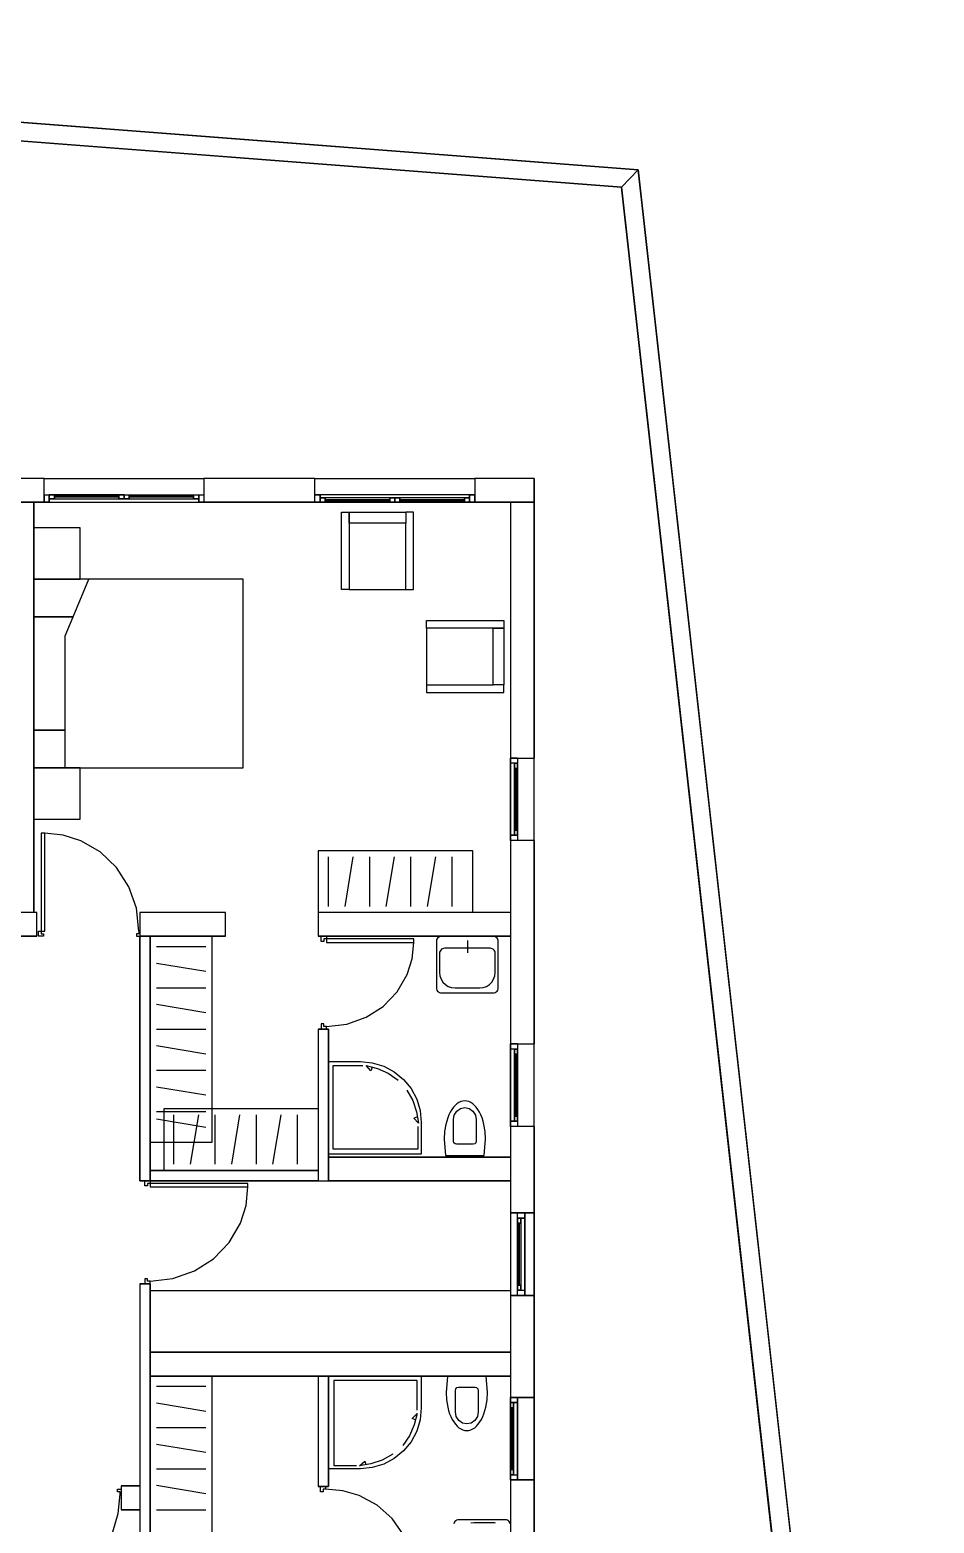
# Model space of a CAD drawing. Header units: metres. Extents: x -21 to 597, y -641 to 166.
# Drawn here: x 421.9 to 597.4, y -294.4 to -4.5 of the extents above; entities that cross this region are included whole.
import ezdxf

# ---------------------------------------------------------------- set-up
doc = ezdxf.new("R2010")
doc.units = ezdxf.units.M

msp = doc.modelspace()

# ---------------------------------------------------------------- linework, layer by layer
for p, q in [((187.09, -4.47), (539.94, -31.65)), ((536.69, -35.01), (183.58, -7.81)), ((539.94, -31.65), (536.69, -35.01)), ((536.69, -35.01), (539.94, -31.65)), ((539.94, -31.65), (597.38, -546.09)), ((593.42, -543.02), (536.69, -35.01)), ((424.63, -91.54), (363.46, -91.54)), ((424.63, -91.54), (455.63, -91.54)), ((424.63, -96.14), (424.63, -91.54)), ((477.2, -91.54), (455.63, -91.54)), ((455.63, -91.54), (455.63, -96.14)), ((477.2, -91.54), (508.2, -91.54)), ((477.2, -96.14), (477.2, -91.54)), ((519.73, -91.54), (508.2, -91.54)), ((508.2, -91.54), (508.2, -96.14)), ((519.73, -91.54), (519.73, -96.14)), ((424.63, -96.14), (424.63, -94.74)), ((424.63, -94.74), (455.63, -94.74)), ((424.63, -94.74), (425.63, -94.74)), ((424.63, -94.74), (424.63, -95.67)), ((424.63, -94.74), (424.99, -94.74)), ((424.99, -94.74), (425.63, -94.74)), ((425.63, -95.54), (425.63, -94.74)), ((440.13, -94.74), (425.63, -94.74)), ((425.63, -94.74), (426.63, -94.74)), ((425.63, -95.54), (425.63, -94.74)), ((425.63, -96.14), (425.63, -94.74)), ((425.63, -94.74), (454.63, -94.74)), ((425.63, -94.74), (425.97, -94.74)), ((425.63, -94.74), (425.63, -95.2)), ((425.63, -94.74), (425.63, -95.28)), ((425.63, -95.2), (425.63, -96.14)), ((425.63, -95.28), (425.63, -95.54)), ((426.63, -95.54), (425.63, -95.54)), ((425.63, -95.54), (440.13, -95.54)), ((425.63, -95.54), (425.63, -96.14)), ((425.63, -95.54), (426.34, -95.54)), ((425.97, -94.74), (426.63, -94.74)), ((426.34, -95.54), (426.63, -95.54)), ((426.63, -94.74), (426.63, -94.94)), ((426.63, -95.54), (426.63, -94.74)), ((426.63, -94.74), (439.13, -94.74)), ((426.63, -94.74), (426.63, -94.99)), ((426.63, -95.14), (426.63, -94.94)), ((426.63, -94.94), (439.13, -94.94)), ((426.63, -94.94), (439.13, -94.94)), ((426.63, -95.14), (426.63, -94.94)), ((426.63, -94.94), (426.63, -95.08)), ((426.63, -94.94), (430.5, -94.94)), ((426.63, -94.99), (426.63, -95.54)), ((426.63, -95.08), (426.63, -95.14)), ((439.13, -95.14), (426.63, -95.14)), ((439.13, -95.14), (426.63, -95.14)), ((426.63, -95.14), (426.63, -95.54)), ((426.63, -95.14), (435.26, -95.14)), ((426.63, -95.54), (439.13, -95.54)), ((430.5, -94.94), (439.13, -94.94)), ((435.26, -95.14), (439.13, -95.14)), ((439.13, -94.94), (439.13, -94.74)), ((439.13, -95.54), (439.13, -94.74)), ((439.13, -94.74), (440.13, -94.74)), ((439.13, -94.74), (439.13, -95.29)), ((439.13, -94.74), (439.43, -94.74)), ((439.13, -95.14), (439.13, -94.94)), ((439.13, -94.94), (439.13, -95.14)), ((439.13, -94.94), (439.13, -95)), ((439.13, -95), (439.13, -95.14)), ((439.13, -95.54), (439.13, -95.14)), ((439.13, -95.29), (439.13, -95.54)), ((440.13, -95.54), (439.13, -95.54)), ((439.13, -95.54), (439.43, -95.54)), ((439.43, -94.74), (440.13, -94.74)), ((439.43, -95.54), (440.13, -95.54)), ((440.13, -95.54), (440.13, -94.74)), ((440.13, -94.74), (454.63, -94.74)), ((440.13, -94.74), (441.13, -94.74)), ((440.13, -94.74), (440.13, -95.28)), ((440.13, -94.74), (440.47, -94.74)), ((440.13, -95.28), (440.13, -95.54)), ((441.13, -95.54), (440.13, -95.54)), ((440.13, -95.54), (454.63, -95.54)), ((440.13, -95.54), (440.84, -95.54)), ((440.47, -94.74), (441.13, -94.74)), ((440.84, -95.54), (441.13, -95.54)), ((441.13, -94.74), (441.13, -94.94)), ((441.13, -95.54), (441.13, -94.74)), ((441.13, -94.74), (453.63, -94.74)), ((441.13, -94.74), (441.13, -94.99)), ((441.13, -95.14), (441.13, -94.94)), ((441.13, -94.94), (453.63, -94.94)), ((441.13, -94.94), (453.63, -94.94)), ((441.13, -95.14), (441.13, -94.94)), ((441.13, -94.94), (441.13, -95.08)), ((441.13, -94.94), (445, -94.94)), ((441.13, -94.99), (441.13, -95.54)), ((441.13, -95.08), (441.13, -95.14)), ((453.63, -95.14), (441.13, -95.14)), ((453.63, -95.14), (441.13, -95.14)), ((441.13, -95.14), (441.13, -95.54)), ((441.13, -95.14), (449.76, -95.14)), ((441.13, -95.54), (453.63, -95.54)), ((445, -94.94), (453.63, -94.94)), ((449.76, -95.14), (453.63, -95.14)), ((453.63, -94.94), (453.63, -94.74)), ((453.63, -95.54), (453.63, -94.74)), ((453.63, -94.74), (454.63, -94.74)), ((453.63, -94.74), (453.63, -95.29)), ((453.63, -94.74), (453.93, -94.74)), ((453.63, -95.14), (453.63, -94.94)), ((453.63, -94.94), (453.63, -95.14)), ((453.63, -94.94), (453.63, -95)), ((453.63, -95), (453.63, -95.14)), ((453.63, -95.54), (453.63, -95.14)), ((453.63, -95.29), (453.63, -95.54)), ((454.63, -95.54), (453.63, -95.54)), ((453.63, -95.54), (453.93, -95.54)), ((453.93, -94.74), (454.63, -94.74)), ((453.93, -95.54), (454.63, -95.54)), ((454.63, -95.54), (454.63, -94.74)), ((454.63, -94.74), (454.63, -95.54)), ((454.63, -96.14), (454.63, -94.74)), ((454.63, -94.74), (455.63, -94.74)), ((454.63, -94.74), (454.63, -95.69)), ((454.63, -94.74), (454.63, -95)), ((454.63, -94.74), (454.95, -94.74)), ((454.63, -95), (454.63, -95.54)), ((454.63, -96.14), (454.63, -95.54)), ((454.95, -94.74), (455.63, -94.74)), ((455.63, -94.74), (455.63, -96.14)), ((455.63, -94.74), (455.63, -95.22)), ((455.63, -95.22), (455.63, -96.14)), ((477.2, -96.14), (477.2, -94.74)), ((508.2, -94.74), (477.2, -94.74)), ((477.2, -94.74), (478.2, -94.74)), ((477.89, -94.74), (477.2, -94.74)), ((477.2, -95.67), (477.2, -94.74)), ((478.2, -94.74), (477.89, -94.74)), ((478.2, -94.74), (478.2, -95.34)), ((478.2, -94.74), (478.2, -96.14)), ((507.2, -94.74), (478.2, -94.74)), ((478.2, -95.2), (478.2, -94.74)), ((478.2, -96.14), (478.2, -95.2)), ((478.2, -95.34), (478.2, -96.14)), ((492.7, -95.34), (478.2, -95.34)), ((478.2, -95.34), (479.2, -95.34)), ((478.2, -96.14), (478.2, -95.34)), ((478.91, -95.34), (478.2, -95.34)), ((478.2, -95.88), (478.2, -95.34)), ((479.2, -95.34), (478.91, -95.34)), ((479.2, -95.34), (479.2, -95.74)), ((479.2, -95.34), (479.2, -96.14)), ((491.7, -95.34), (479.2, -95.34)), ((479.2, -95.59), (479.2, -95.34)), ((479.2, -96.14), (479.2, -95.59)), ((491.7, -95.74), (491.7, -95.34)), ((491.7, -95.34), (491.7, -96.14)), ((491.7, -95.34), (492.7, -95.34)), ((491.7, -95.89), (491.7, -95.34)), ((492, -95.34), (491.7, -95.34)), ((492.7, -95.34), (492, -95.34)), ((507.2, -95.34), (492.7, -95.34)), ((492.7, -95.34), (493.7, -95.34)), ((492.7, -95.34), (492.7, -96.14)), ((492.7, -95.6), (492.7, -95.34)), ((493.41, -95.34), (492.7, -95.34)), ((492.7, -96.14), (492.7, -95.6)), ((493.7, -95.34), (493.41, -95.34)), ((493.7, -95.34), (493.7, -95.74)), ((493.7, -95.34), (493.7, -96.14)), ((506.2, -95.34), (493.7, -95.34)), ((493.7, -95.59), (493.7, -95.34)), ((493.7, -96.14), (493.7, -95.59)), ((506.2, -95.74), (506.2, -95.34)), ((506.2, -95.34), (506.2, -96.14)), ((506.2, -95.34), (507.2, -95.34)), ((506.2, -95.89), (506.2, -95.34)), ((506.5, -95.34), (506.2, -95.34)), ((507.2, -95.34), (506.5, -95.34)), ((507.2, -95.34), (507.2, -94.74)), ((507.2, -94.74), (507.2, -96.14)), ((507.2, -94.74), (508.2, -94.74)), ((507.2, -95.69), (507.2, -94.74)), ((507.51, -94.74), (507.2, -94.74)), ((507.2, -95.34), (507.2, -96.14)), ((507.2, -95.34), (507.2, -96.14)), ((507.2, -95.6), (507.2, -95.34)), ((507.2, -96.14), (507.2, -95.6)), ((508.2, -94.74), (507.51, -94.74)), ((508.2, -94.74), (508.2, -96.14)), ((508.2, -95.22), (508.2, -94.74)), ((508.2, -96.14), (508.2, -95.22)), ((424.63, -96.14), (363.46, -96.14)), ((418.03, -96.14), (422.63, -96.14)), ((422.63, -96.14), (422.63, -175.84)), ((424.63, -95.67), (424.63, -96.14)), ((424.63, -96.14), (424.63, -96.14)), ((425.63, -96.14), (424.63, -96.14)), ((424.63, -96.14), (455.63, -96.14)), ((424.63, -96.14), (425.63, -96.14)), ((424.63, -96.14), (425.32, -96.14)), ((425.32, -96.14), (425.63, -96.14)), ((425.63, -96.14), (454.63, -96.14)), ((454.63, -95.69), (454.63, -96.14)), ((455.63, -96.14), (454.63, -96.14)), ((454.63, -96.14), (455.63, -96.14)), ((454.63, -96.14), (454.95, -96.14)), ((454.95, -96.14), (455.63, -96.14)), ((455.63, -96.14), (455.63, -96.14)), ((477.2, -96.14), (455.63, -96.14)), ((477.2, -96.14), (477.2, -95.67)), ((478.2, -96.14), (477.2, -96.14)), ((508.2, -96.14), (477.2, -96.14)), ((477.2, -96.14), (508.2, -96.14)), ((477.89, -96.14), (477.2, -96.14)), ((478.2, -96.14), (477.89, -96.14)), ((478.2, -96.14), (478.2, -95.88)), ((479.2, -96.14), (478.2, -96.14)), ((492.7, -96.14), (478.2, -96.14)), ((507.2, -96.14), (478.2, -96.14)), ((478.91, -96.14), (478.2, -96.14)), ((479.2, -96.14), (478.91, -96.14)), ((479.2, -95.74), (479.2, -95.94)), ((479.2, -95.74), (491.7, -95.74)), ((479.2, -95.74), (491.7, -95.74)), ((479.2, -95.94), (479.2, -95.74)), ((479.2, -95.88), (479.2, -95.74)), ((483.07, -95.74), (479.2, -95.74)), ((479.2, -95.94), (479.2, -95.88)), ((491.7, -95.94), (479.2, -95.94)), ((491.7, -95.94), (479.2, -95.94)), ((479.2, -95.94), (479.2, -96.14)), ((487.83, -95.94), (479.2, -95.94)), ((491.7, -96.14), (479.2, -96.14)), ((482.35, -98.13), (483.85, -98.13)), ((482.35, -113.13), (482.35, -98.13)), ((491.7, -95.74), (483.07, -95.74)), ((483.85, -98.13), (494.85, -98.13)), ((483.85, -100.23), (483.85, -98.13)), ((483.85, -98.13), (483.85, -113.13)), ((491.7, -95.94), (487.83, -95.94)), ((491.7, -95.74), (491.7, -95.94)), ((491.7, -95.74), (491.7, -95.94)), ((491.7, -95.8), (491.7, -95.74)), ((491.7, -95.94), (491.7, -95.8)), ((491.7, -96.14), (491.7, -95.89)), ((491.7, -96.14), (491.7, -95.94)), ((492.7, -96.14), (491.7, -96.14)), ((492.36, -96.14), (491.7, -96.14)), ((492.7, -96.14), (492.36, -96.14)), ((493.7, -96.14), (492.7, -96.14)), ((492.7, -96.14), (507.2, -96.14)), ((493.41, -96.14), (492.7, -96.14)), ((493.7, -96.14), (493.41, -96.14)), ((493.7, -95.74), (493.7, -95.94)), ((493.7, -95.74), (506.2, -95.74)), ((493.7, -95.74), (506.2, -95.74)), ((493.7, -95.94), (493.7, -95.74)), ((493.7, -95.88), (493.7, -95.74)), ((497.57, -95.74), (493.7, -95.74)), ((493.7, -95.94), (493.7, -95.88)), ((506.2, -95.94), (493.7, -95.94)), ((506.2, -95.94), (493.7, -95.94)), ((493.7, -95.94), (493.7, -96.14)), ((502.33, -95.94), (493.7, -95.94)), ((506.2, -96.14), (493.7, -96.14)), ((494.85, -98.13), (494.85, -100.23)), ((496.35, -98.13), (494.85, -98.13)), ((496.35, -113.13), (496.35, -98.13)), ((506.2, -95.74), (497.57, -95.74)), ((506.2, -95.94), (502.33, -95.94)), ((506.2, -95.74), (506.2, -95.94)), ((506.2, -95.74), (506.2, -95.94)), ((506.2, -95.8), (506.2, -95.74)), ((506.2, -95.94), (506.2, -95.8)), ((506.2, -96.14), (506.2, -95.89)), ((506.2, -96.14), (506.2, -95.94)), ((507.2, -96.14), (506.2, -96.14)), ((506.86, -96.14), (506.2, -96.14)), ((507.2, -96.14), (506.86, -96.14)), ((507.2, -96.14), (507.2, -95.69)), ((508.2, -96.14), (507.2, -96.14)), ((507.85, -96.14), (507.2, -96.14)), ((508.2, -96.14), (507.85, -96.14)), ((519.73, -96.14), (508.2, -96.14)), ((515.13, -96.14), (515.13, -145.84)), ((515.13, -96.14), (519.73, -96.14)), ((519.73, -392.61), (519.73, -96.14)), ((519.73, -96.14), (519.73, -145.84)), ((431.63, -101.13), (422.63, -101.13)), ((431.63, -111.13), (431.63, -101.13)), ((494.85, -100.23), (483.85, -100.23)), ((494.85, -113.13), (494.85, -100.23)), ((463.23, -111.13), (422.63, -111.13)), ((422.63, -111.13), (431.63, -111.13)), ((430.24, -118.45), (433.27, -111.13)), ((463.23, -147.73), (463.23, -111.13)), ((483.85, -113.13), (482.35, -113.13)), ((483.85, -113.13), (494.85, -113.13)), ((494.85, -113.13), (496.35, -113.13)), ((422.63, -118.45), (430.24, -118.45)), ((430.24, -118.45), (422.63, -118.45)), ((428.72, -122.11), (430.24, -118.45)), ((498.87, -119.11), (513.87, -119.11)), ((498.87, -120.61), (498.87, -119.11)), ((498.87, -120.61), (498.87, -131.6)), ((513.87, -120.61), (498.87, -120.61)), ((511.76, -131.6), (511.76, -120.61)), ((511.76, -120.61), (513.87, -120.61)), ((513.87, -119.11), (513.87, -120.61)), ((513.87, -120.61), (513.87, -131.6)), ((428.72, -140.41), (428.72, -122.11)), ((498.87, -131.6), (498.87, -133.1)), ((498.87, -131.6), (511.76, -131.6)), ((498.87, -133.1), (513.87, -133.1)), ((513.87, -131.6), (511.76, -131.6)), ((513.87, -133.1), (513.87, -131.6)), ((422.63, -140.41), (428.72, -140.41)), ((428.72, -140.41), (422.63, -140.41)), ((428.72, -147.73), (428.72, -140.41)), ((422.63, -147.73), (463.23, -147.73)), ((431.63, -147.73), (422.63, -147.73)), ((431.63, -157.73), (431.63, -147.73)), ((515.13, -146.84), (515.13, -145.84)), ((515.13, -145.84), (515.13, -161.84)), ((515.13, -145.84), (516.53, -145.84)), ((515.13, -161.84), (515.13, -145.84)), ((515.13, -145.84), (519.73, -145.84)), ((515.13, -145.84), (515.13, -146.74)), ((515.31, -145.84), (515.13, -145.84)), ((515.13, -146.74), (515.13, -146.84)), ((515.13, -160.84), (515.13, -146.84)), ((515.93, -146.84), (515.13, -146.84)), ((516.53, -146.84), (515.13, -146.84)), ((516.4, -146.84), (515.13, -146.84)), ((516.53, -145.84), (515.31, -145.84)), ((515.93, -146.84), (515.93, -147.84)), ((515.93, -160.84), (515.93, -146.84)), ((515.93, -146.84), (516.53, -146.84)), ((516.53, -146.84), (515.93, -146.84)), ((515.99, -146.84), (515.93, -146.84)), ((515.93, -146.84), (515.93, -146.94)), ((515.93, -146.94), (515.93, -147.84)), ((515.93, -159.84), (515.93, -147.84)), ((515.93, -147.84), (516.15, -147.84)), ((515.93, -147.84), (516.53, -147.84)), ((515.97, -147.84), (515.93, -147.84)), ((516.53, -147.84), (515.97, -147.84)), ((516.53, -146.84), (515.99, -146.84)), ((516.15, -147.84), (516.35, -147.84)), ((516.15, -147.84), (516.15, -159.84)), ((516.34, -147.84), (516.15, -147.84)), ((516.35, -147.84), (516.34, -147.84)), ((516.35, -147.84), (516.35, -159.84)), ((516.35, -147.84), (516.53, -147.84)), ((516.35, -147.84), (516.35, -159.12)), ((516.53, -146.84), (516.4, -146.84)), ((516.53, -145.84), (516.53, -146.84)), ((516.53, -145.84), (516.53, -161.84)), ((516.53, -145.84), (516.53, -145.97)), ((516.53, -145.97), (516.53, -146.84)), ((516.53, -147.84), (516.53, -146.84)), ((516.53, -146.84), (516.53, -147.78)), ((516.53, -147.78), (516.53, -147.84)), ((516.53, -159.84), (516.53, -147.84)), ((519.73, -161.84), (519.73, -145.84)), ((422.63, -157.73), (431.63, -157.73)), ((516.35, -159.12), (516.35, -159.84)), ((424.03, -160.44), (424.03, -179.44)), ((424.73, -160.44), (424.03, -160.44)), ((424.73, -179.44), (424.73, -160.44)), ((428.3, -160.81), (424.73, -160.44)), ((431.74, -161.89), (428.3, -160.81)), ((435.49, -164.07), (431.74, -161.89)), ((515.13, -160.84), (515.93, -160.84)), ((515.13, -160.84), (516.53, -160.84)), ((515.13, -161.84), (515.13, -160.84)), ((515.27, -160.84), (515.13, -160.84)), ((515.13, -160.84), (515.13, -160.93)), ((515.13, -160.93), (515.13, -161.84)), ((516.53, -161.84), (515.13, -161.84)), ((519.73, -161.84), (515.13, -161.84)), ((515.13, -161.84), (515.13, -201.35)), ((516.36, -161.84), (515.13, -161.84)), ((516.53, -160.84), (515.27, -160.84)), ((516.15, -159.84), (515.93, -159.84)), ((516.53, -159.84), (515.93, -159.84)), ((515.93, -159.84), (515.93, -160.84)), ((516.5, -159.84), (515.93, -159.84)), ((515.93, -159.84), (515.93, -159.89)), ((515.93, -159.89), (515.93, -160.84)), ((515.93, -160.84), (516.53, -160.84)), ((515.93, -160.84), (516.53, -160.84)), ((515.99, -160.84), (515.93, -160.84)), ((516.53, -160.84), (515.99, -160.84)), ((516.15, -159.84), (516.35, -159.84)), ((516.17, -159.84), (516.15, -159.84)), ((516.35, -159.84), (516.17, -159.84)), ((516.53, -159.84), (516.35, -159.84)), ((516.53, -161.84), (516.36, -161.84)), ((516.53, -159.84), (516.5, -159.84)), ((516.53, -160.84), (516.53, -159.84)), ((516.53, -159.84), (516.53, -159.89)), ((516.53, -159.89), (516.53, -160.84)), ((516.53, -160.84), (516.53, -161.84)), ((516.53, -160.84), (516.53, -160.93)), ((516.53, -160.93), (516.53, -161.84)), ((519.73, -161.84), (519.73, -201.35)), ((438.65, -167.1), (435.49, -164.07)), ((477.83, -163.84), (477.83, -175.84)), ((507.83, -163.84), (477.83, -163.84)), ((479.83, -174.64), (479.83, -165.04)), ((483.03, -174.64), (484.63, -165.04)), ((487.83, -174.64), (487.83, -165.04)), ((491.03, -174.64), (492.63, -165.04)), ((495.83, -174.64), (495.83, -165.04)), ((499.03, -174.64), (500.63, -165.04)), ((503.83, -174.64), (503.83, -165.04)), ((507.83, -175.84), (507.83, -163.84)), ((441.04, -170.82), (438.65, -167.1)), ((442.53, -175.01), (441.04, -170.82)), ((423.23, -175.84), (376.03, -175.84)), ((422.63, -175.84), (418.03, -175.84)), ((423.23, -180.44), (423.23, -175.84)), ((443.03, -179.44), (442.53, -175.01)), ((459.83, -175.84), (443.23, -175.84)), ((443.23, -175.84), (443.23, -180.44)), ((459.83, -180.44), (459.83, -175.84)), ((477.83, -175.84), (477.83, -180.44)), ((515.13, -175.84), (477.83, -175.84)), ((515.13, -175.84), (515.13, -180.44)), ((423.53, -179.44), (424.03, -179.44)), ((423.53, -180.44), (423.53, -179.44)), ((424.03, -179.44), (424.73, -179.44)), ((424.03, -179.44), (424.03, -179.94)), ((443.03, -179.44), (443.03, -179.94)), ((443.23, -179.44), (443.03, -179.44)), ((423.23, -180.44), (376.03, -180.44)), ((424.53, -180.44), (423.53, -180.44)), ((424.03, -179.94), (424.53, -179.94)), ((424.53, -179.94), (424.53, -180.44)), ((442.53, -179.94), (442.53, -180.44)), ((443.03, -179.94), (442.53, -179.94)), ((442.53, -180.44), (443.23, -180.44)), ((443.23, -180.44), (445.23, -180.44)), ((443.23, -227.91), (443.23, -180.44)), ((459.83, -180.44), (443.23, -180.44)), ((445.23, -180.44), (445.23, -220.44)), ((445.23, -180.44), (445.23, -227.91)), ((446.43, -182.44), (456.03, -182.44)), ((457.23, -220.44), (457.23, -180.44)), ((515.13, -180.44), (477.83, -180.44)), ((478.41, -181.44), (478.41, -180.44)), ((478.91, -181.44), (478.41, -181.44)), ((478.91, -180.94), (478.91, -181.44)), ((479.41, -180.94), (478.91, -180.94)), ((479.41, -180.44), (479.41, -180.94)), ((496.41, -180.94), (479.41, -180.94)), ((479.41, -180.94), (479.41, -181.64)), ((479.41, -181.64), (496.41, -181.64)), ((496.09, -184.82), (496.41, -181.64)), ((496.41, -181.64), (496.41, -180.94)), ((500.8, -181.22), (500.78, -181.44)), ((500.78, -181.44), (500.78, -190.44)), ((500.78, -181.44), (500.78, -190.44)), ((500.88, -181.01), (500.8, -181.22)), ((501, -180.82), (500.88, -181.01)), ((501.15, -180.66), (501, -180.82)), ((501.34, -180.54), (501.15, -180.66)), ((501.55, -180.47), (501.34, -180.54)), ((501.78, -180.44), (501.55, -180.47)), ((506.78, -181.27), (506.78, -183.67)), ((512, -180.47), (511.78, -180.44)), ((512.21, -180.54), (512, -180.47)), ((512.4, -180.66), (512.21, -180.54)), ((512.56, -180.82), (512.4, -180.66)), ((512.68, -181.01), (512.56, -180.82)), ((512.75, -181.22), (512.68, -181.01)), ((512.78, -181.44), (512.75, -181.22)), ((512.78, -190.44), (512.78, -181.44)), ((495.12, -187.88), (496.09, -184.82)), ((501.4, -183.53), (501.38, -183.75)), ((501.38, -183.75), (501.38, -187.45)), ((501.38, -183.75), (501.38, -187.45)), ((501.48, -183.32), (501.4, -183.53)), ((501.6, -183.13), (501.48, -183.32)), ((501.75, -182.97), (501.6, -183.13)), ((501.94, -182.85), (501.75, -182.97)), ((502.15, -182.78), (501.94, -182.85)), ((502.38, -182.75), (502.15, -182.78)), ((511.18, -182.75), (502.38, -182.75)), ((511.4, -182.78), (511.18, -182.75)), ((511.61, -182.85), (511.4, -182.78)), ((511.8, -182.97), (511.61, -182.85)), ((511.96, -183.13), (511.8, -182.97)), ((512.08, -183.32), (511.96, -183.13)), ((512.15, -183.53), (512.08, -183.32)), ((512.18, -183.75), (512.15, -183.53)), ((512.18, -187.45), (512.18, -183.75)), ((446.43, -185.64), (456.03, -187.24)), ((493.17, -191.22), (495.12, -187.88)), ((501.38, -187.45), (501.45, -188.12)), ((501.45, -188.12), (501.67, -188.75)), ((511.88, -188.75), (512.1, -188.12)), ((512.1, -188.12), (512.18, -187.45)), ((446.43, -190.44), (456.03, -190.44)), ((490.45, -194.04), (493.17, -191.22)), ((500.78, -190.44), (500.8, -190.66)), ((500.8, -190.66), (500.88, -190.88)), ((500.88, -190.88), (501, -191.07)), ((501, -191.07), (501.15, -191.22)), ((501.15, -191.22), (501.34, -191.34)), ((501.67, -188.75), (502.03, -189.32)), ((502.03, -189.32), (502.51, -189.8)), ((502.51, -189.8), (503.07, -190.16)), ((503.07, -190.16), (503.71, -190.38)), ((503.71, -190.38), (504.38, -190.45)), ((504.38, -190.45), (509.18, -190.45)), ((509.18, -190.45), (509.84, -190.38)), ((509.84, -190.38), (510.48, -190.16)), ((510.48, -190.16), (511.05, -189.8)), ((511.05, -189.8), (511.52, -189.32)), ((511.52, -189.32), (511.88, -188.75)), ((512.21, -191.34), (512.4, -191.22)), ((512.4, -191.22), (512.56, -191.07)), ((512.56, -191.07), (512.68, -190.88)), ((512.68, -190.88), (512.75, -190.66)), ((512.75, -190.66), (512.78, -190.44)), ((446.43, -193.64), (456.03, -195.24)), ((487.13, -196.17), (490.45, -194.04)), ((501.34, -191.34), (501.55, -191.42)), ((501.55, -191.42), (501.78, -191.44)), ((501.78, -191.44), (511.78, -191.44)), ((511.78, -191.44), (512, -191.42)), ((512, -191.42), (512.21, -191.34)), ((483.38, -197.49), (487.13, -196.17)), ((446.43, -198.44), (456.03, -198.44)), ((477.83, -198.44), (477.83, -227.91)), ((477.83, -198.44), (479.83, -198.44)), ((478.41, -197.44), (478.41, -198.44)), ((478.91, -197.44), (478.41, -197.44)), ((478.91, -197.94), (478.91, -197.44)), ((479.41, -197.94), (478.91, -197.94)), ((479.41, -197.94), (483.38, -197.49)), ((479.41, -198.44), (479.41, -197.94)), ((479.83, -198.44), (479.83, -227.91)), ((446.43, -201.64), (456.03, -203.24)), ((515.13, -202.35), (515.13, -201.35)), ((515.13, -201.35), (515.13, -217.35)), ((515.13, -201.35), (515.13, -201.35)), ((515.13, -201.35), (516.53, -201.35)), ((515.13, -201.35), (519.73, -201.35)), ((515.13, -202.35), (515.13, -201.35)), ((515.13, -201.35), (515.13, -202.25)), ((515.31, -201.35), (515.13, -201.35)), ((515.13, -202.25), (515.13, -202.35)), ((515.13, -216.35), (515.13, -202.35)), ((515.93, -202.35), (515.13, -202.35)), ((516.53, -202.35), (515.13, -202.35)), ((516.4, -202.35), (515.13, -202.35)), ((516.53, -201.35), (515.31, -201.35)), ((515.93, -202.35), (515.93, -203.35)), ((515.93, -216.35), (515.93, -202.35)), ((515.93, -202.35), (516.53, -202.35)), ((516.53, -202.35), (515.93, -202.35)), ((515.99, -202.35), (515.93, -202.35)), ((515.93, -202.35), (515.93, -202.45)), ((515.93, -202.45), (515.93, -203.35)), ((516.53, -202.35), (515.99, -202.35)), ((516.53, -202.35), (516.4, -202.35)), ((516.53, -201.35), (516.53, -202.35)), ((516.53, -201.35), (516.53, -217.35)), ((516.53, -201.35), (516.53, -201.48)), ((516.53, -201.48), (516.53, -202.35)), ((516.53, -203.35), (516.53, -202.35)), ((516.53, -202.35), (516.53, -203.29)), ((519.73, -217.35), (519.73, -201.35)), ((479.83, -204.77), (486.03, -204.77)), ((480.68, -205.58), (480.68, -221.72)), ((486.46, -205.58), (480.68, -205.58)), ((486.03, -204.77), (488.33, -205)), ((487.13, -205.55), (489.31, -206.12)), ((488.05, -206.53), (487.13, -205.55)), ((488.33, -205), (490.55, -205.67)), ((490.55, -205.67), (492.59, -206.76)), ((515.93, -215.35), (515.93, -203.35)), ((515.93, -203.35), (516.15, -203.35)), ((515.93, -203.35), (516.53, -203.35)), ((515.97, -203.35), (515.93, -203.35)), ((516.53, -203.35), (515.97, -203.35)), ((516.15, -203.35), (516.35, -203.35)), ((516.15, -203.35), (516.15, -215.35)), ((516.34, -203.35), (516.15, -203.35)), ((516.35, -203.35), (516.34, -203.35)), ((516.35, -203.35), (516.35, -215.35)), ((516.35, -203.35), (516.53, -203.35)), ((516.35, -203.35), (516.35, -214.63)), ((516.53, -203.29), (516.53, -203.35)), ((516.53, -215.35), (516.53, -203.35)), ((446.43, -206.44), (456.03, -206.44)), ((488.33, -205.94), (488.05, -206.53)), ((489.31, -206.12), (491.43, -207.04)), ((491.43, -207.04), (493.33, -208.36)), ((492.59, -206.76), (494.38, -208.23)), ((494.38, -208.23), (495.85, -210.01)), ((446.43, -209.64), (456.03, -211.24)), ((495.03, -210.32), (496.17, -212.33)), ((495.85, -210.01), (496.94, -212.06)), ((446.43, -214.44), (456.03, -214.44)), ((447.83, -213.91), (447.83, -225.91)), ((477.83, -213.91), (447.83, -213.91)), ((496.17, -212.33), (496.89, -214.53)), ((496.94, -212.06), (497.61, -214.27)), ((497.61, -214.27), (497.83, -216.57)), ((503.75, -214.07), (503.46, -214.56)), ((504.07, -213.64), (503.75, -214.07)), ((504.41, -213.27), (504.07, -213.64)), ((504.24, -215.14), (504.72, -214.37)), ((504.76, -212.95), (504.41, -213.27)), ((504.72, -214.37), (505.44, -213.86)), ((505.13, -212.71), (504.76, -212.95)), ((505.51, -212.53), (505.13, -212.71)), ((505.44, -213.86), (506.29, -213.69)), ((505.9, -212.43), (505.51, -212.53)), ((506.29, -212.39), (505.9, -212.43)), ((506.68, -212.43), (506.29, -212.39)), ((506.29, -213.69), (507.14, -213.86)), ((507.07, -212.53), (506.68, -212.43)), ((507.45, -212.71), (507.07, -212.53)), ((507.14, -213.86), (507.86, -214.37)), ((507.82, -212.95), (507.45, -212.71)), ((508.18, -213.27), (507.82, -212.95)), ((507.86, -214.37), (508.34, -215.14)), ((508.51, -213.64), (508.18, -213.27)), ((508.83, -214.07), (508.51, -213.64)), ((509.12, -214.56), (508.83, -214.07)), ((446.43, -215.88), (456.03, -217.48)), ((449.83, -224.71), (449.83, -215.11)), ((453.03, -224.71), (454.63, -215.11)), ((457.83, -224.71), (457.83, -215.11)), ((461.03, -224.71), (462.63, -215.11)), ((465.83, -224.71), (465.83, -215.11)), ((469.03, -224.71), (470.63, -215.11)), ((473.83, -224.71), (473.83, -215.11)), ((496.38, -215.75), (496.99, -215.52)), ((497.27, -216.75), (496.38, -215.75)), ((496.89, -214.53), (497.27, -216.75)), ((497.24, -221.72), (497.24, -217.35)), ((497.83, -216.57), (497.83, -222.77)), ((502.6, -216.97), (502.37, -218.36)), ((502.76, -216.31), (502.6, -216.97)), ((502.96, -215.69), (502.76, -216.31)), ((503.2, -215.1), (502.96, -215.69)), ((503.46, -214.56), (503.2, -215.1)), ((504.07, -216.04), (504.24, -215.14)), ((504.07, -220.2), (504.07, -216.04)), ((508.34, -215.14), (508.51, -216.04)), ((508.51, -216.04), (508.51, -220.2)), ((509.38, -215.1), (509.12, -214.56)), ((509.62, -215.69), (509.38, -215.1)), ((509.82, -216.31), (509.62, -215.69)), ((509.99, -216.97), (509.82, -216.31)), ((510.21, -218.36), (509.99, -216.97)), ((515.13, -216.35), (515.93, -216.35)), ((515.13, -216.35), (516.53, -216.35)), ((515.13, -217.35), (515.13, -216.35)), ((515.13, -217.35), (515.13, -216.35)), ((515.27, -216.35), (515.13, -216.35)), ((515.13, -216.35), (515.13, -216.44)), ((515.13, -216.44), (515.13, -217.35)), ((515.13, -217.35), (515.13, -217.35)), ((516.53, -217.35), (515.13, -217.35)), ((519.73, -217.35), (515.13, -217.35)), ((515.13, -217.35), (515.13, -234.16)), ((516.36, -217.35), (515.13, -217.35)), ((516.53, -216.35), (515.27, -216.35)), ((516.15, -215.35), (515.93, -215.35)), ((516.53, -215.35), (515.93, -215.35)), ((515.93, -215.35), (515.93, -216.35)), ((516.5, -215.35), (515.93, -215.35)), ((515.93, -215.35), (515.93, -215.4)), ((515.93, -215.4), (515.93, -216.35)), ((515.93, -216.35), (516.53, -216.35)), ((515.93, -216.35), (516.53, -216.35)), ((515.99, -216.35), (515.93, -216.35)), ((516.53, -216.35), (515.99, -216.35)), ((516.15, -215.35), (516.35, -215.35)), ((516.17, -215.35), (516.15, -215.35)), ((516.35, -215.35), (516.17, -215.35)), ((516.35, -214.63), (516.35, -215.35)), ((516.53, -215.35), (516.35, -215.35)), ((516.53, -217.35), (516.36, -217.35)), ((516.53, -215.35), (516.5, -215.35)), ((516.53, -216.35), (516.53, -215.35)), ((516.53, -215.35), (516.53, -215.4)), ((516.53, -215.4), (516.53, -216.35)), ((516.53, -216.35), (516.53, -217.35)), ((516.53, -216.35), (516.53, -216.44)), ((516.53, -216.44), (516.53, -217.35)), ((519.73, -217.35), (519.73, -234.16)), ((502.37, -218.36), (502.29, -219.81)), ((502.29, -219.81), (502.55, -222.99)), ((504.15, -220.51), (504.07, -220.2)), ((508.51, -220.2), (508.43, -220.51)), ((510.04, -222.99), (510.29, -219.81)), ((510.29, -219.81), (510.21, -218.36)), ((445.23, -220.44), (457.23, -220.44)), ((497.83, -222.77), (479.83, -222.77)), ((480.68, -221.72), (497.24, -221.72)), ((502.55, -222.99), (510.04, -222.99)), ((504.38, -220.73), (504.15, -220.51)), ((504.68, -220.81), (504.38, -220.73)), ((507.9, -220.81), (504.68, -220.81)), ((508.2, -220.73), (507.9, -220.81)), ((508.43, -220.51), (508.2, -220.73)), ((445.23, -225.91), (477.83, -225.91)), ((445.23, -227.91), (445.23, -225.91)), ((477.83, -225.91), (477.83, -227.91)), ((479.83, -223.31), (515.13, -223.31)), ((479.83, -227.91), (479.83, -223.31)), ((515.13, -223.31), (515.13, -227.91)), ((445.23, -227.91), (443.23, -227.91)), ((444.18, -228.91), (444.18, -227.91)), ((444.68, -228.91), (444.18, -228.91)), ((444.68, -228.41), (444.68, -228.91)), ((445.18, -228.41), (444.68, -228.41)), ((445.18, -227.91), (445.18, -228.41)), ((464.18, -228.41), (445.18, -228.41)), ((445.18, -228.41), (445.18, -229.11)), ((477.83, -227.91), (445.23, -227.91)), ((464.18, -229.11), (464.18, -228.41)), ((477.83, -227.91), (479.83, -227.91)), ((515.13, -227.91), (479.83, -227.91)), ((445.18, -229.11), (464.18, -229.11)), ((463.81, -232.68), (464.18, -229.11)), ((462.73, -236.11), (463.81, -232.68)), ((519.73, -234.16), (515.13, -234.16)), ((515.13, -234.16), (515.13, -250.16)), ((516.53, -235.06), (516.53, -234.15)), ((516.53, -234.15), (516.71, -234.15)), ((516.53, -235.16), (516.53, -234.16)), ((516.53, -250.16), (516.53, -234.16)), ((516.53, -234.16), (517.93, -234.16)), ((516.71, -234.15), (517.93, -234.15)), ((517.93, -235.06), (517.93, -234.15)), ((517.93, -234.16), (517.93, -235.16)), ((517.93, -250.16), (517.93, -234.16)), ((519.73, -234.16), (519.73, -250.16)), ((460.55, -239.87), (462.73, -236.11)), ((516.53, -235.15), (516.53, -235.06)), ((516.53, -235.15), (517.08, -235.15)), ((516.53, -235.15), (517.8, -235.15)), ((516.53, -236.1), (516.53, -235.15)), ((516.53, -235.16), (516.53, -236.16)), ((517.13, -235.16), (516.53, -235.16)), ((517.13, -235.16), (516.53, -235.16)), ((517.93, -235.16), (516.53, -235.16)), ((516.53, -236.15), (516.53, -236.1)), ((516.53, -236.15), (516.57, -236.15)), ((516.53, -236.16), (516.71, -236.16)), ((516.53, -236.16), (517.13, -236.16)), ((516.53, -236.16), (516.53, -248.16)), ((516.57, -236.15), (517.13, -236.15)), ((516.71, -236.15), (516.9, -236.15)), ((516.71, -236.87), (516.71, -236.15)), ((516.91, -236.16), (516.71, -236.16)), ((516.71, -248.16), (516.71, -236.16)), ((516.71, -248.15), (516.71, -236.87)), ((516.9, -236.15), (516.91, -236.15)), ((516.91, -248.16), (516.91, -236.16)), ((516.91, -236.16), (517.13, -236.16)), ((517.08, -235.15), (517.13, -235.15)), ((517.13, -236.1), (517.13, -235.15)), ((517.13, -236.16), (517.13, -235.16)), ((517.13, -235.16), (517.13, -249.16)), ((517.93, -235.16), (517.13, -235.16)), ((517.13, -236.15), (517.13, -236.1)), ((517.13, -236.16), (517.13, -248.16)), ((517.8, -235.15), (517.93, -235.15)), ((517.93, -235.15), (517.93, -235.06)), ((517.93, -235.16), (517.93, -249.16)), ((457.52, -243.03), (460.55, -239.87)), ((453.81, -245.41), (457.52, -243.03)), ((449.62, -246.9), (453.81, -245.41)), ((443.23, -247.91), (443.23, -305.81)), ((443.23, -247.91), (445.23, -247.91)), ((444.18, -246.91), (444.18, -247.91)), ((444.68, -246.91), (444.18, -246.91)), ((444.68, -247.41), (444.68, -246.91)), ((445.18, -247.41), (444.68, -247.41)), ((445.18, -247.41), (449.62, -246.9)), ((445.18, -247.91), (445.18, -247.41)), ((445.23, -247.91), (445.23, -305.81)), ((445.23, -249.21), (515.13, -249.21)), ((516.53, -248.21), (516.53, -248.15)), ((516.53, -248.15), (517.1, -248.15)), ((516.53, -248.16), (516.53, -249.16)), ((516.71, -248.16), (516.53, -248.16)), ((517.13, -248.16), (516.53, -248.16)), ((516.53, -249.15), (516.53, -248.21)), ((516.53, -249.15), (517.08, -249.15)), ((516.53, -250.02), (516.53, -249.15)), ((516.53, -249.15), (516.67, -249.15)), ((517.13, -249.16), (516.53, -249.16)), ((516.53, -250.16), (516.53, -249.16)), ((516.53, -249.16), (517.13, -249.16)), ((516.53, -249.16), (517.93, -249.16)), ((516.67, -249.15), (517.93, -249.15)), ((516.71, -248.15), (516.73, -248.15)), ((516.91, -248.16), (516.71, -248.16)), ((516.73, -248.15), (516.91, -248.15)), ((517.13, -248.16), (516.91, -248.16)), ((517.08, -249.15), (517.13, -249.15)), ((517.1, -248.15), (517.13, -248.15)), ((517.13, -249.05), (517.13, -248.15)), ((517.13, -249.16), (517.13, -248.16)), ((517.13, -249.15), (517.13, -249.05)), ((517.13, -249.16), (517.93, -249.16)), ((517.93, -249.25), (517.93, -249.15)), ((517.93, -249.16), (517.93, -250.16)), ((517.93, -250.15), (517.93, -249.25)), ((515.13, -250.16), (519.73, -250.16)), ((515.13, -250.16), (515.13, -269.98)), ((516.53, -250.15), (516.53, -250.02)), ((516.53, -250.15), (517.76, -250.15)), ((517.93, -250.16), (516.53, -250.16)), ((517.76, -250.15), (517.93, -250.15)), ((519.73, -250.16), (519.73, -269.98)), ((445.23, -261.21), (515.13, -261.21)), ((445.23, -265.81), (445.23, -261.21)), ((515.13, -261.21), (515.13, -265.81)), ((445.23, -265.81), (445.23, -305.81)), ((457.23, -265.81), (445.23, -265.81)), ((515.13, -265.81), (445.23, -265.81)), ((457.23, -305.81), (457.23, -265.81)), ((477.83, -265.81), (479.83, -265.81)), ((477.83, -265.81), (477.83, -287.27)), ((479.83, -265.81), (479.83, -287.27)), ((480.88, -266.66), (480.88, -283.21)), ((497.03, -266.66), (480.88, -266.66)), ((497.03, -272.44), (497.03, -266.66)), ((497.83, -265.81), (497.83, -272.01)), ((502.93, -265.81), (502.67, -268.99)), ((510.67, -268.99), (510.41, -265.81)), ((446.43, -267.81), (456.03, -267.81)), ((502.67, -268.99), (502.75, -270.44)), ((504.45, -268.6), (504.53, -268.29)), ((504.45, -272.76), (504.45, -268.6)), ((504.53, -268.29), (504.76, -268.07)), ((504.76, -268.07), (505.06, -267.99)), ((505.06, -267.99), (508.28, -267.99)), ((508.28, -267.99), (508.58, -268.07)), ((508.58, -268.07), (508.81, -268.29)), ((508.81, -268.29), (508.89, -268.6)), ((508.89, -268.6), (508.89, -272.76)), ((510.59, -270.44), (510.67, -268.99)), ((446.43, -271.01), (456.03, -272.61)), ((497.83, -272.01), (497.61, -274.31)), ((502.75, -270.44), (502.97, -271.83)), ((502.97, -271.83), (503.14, -272.49)), ((503.14, -272.49), (503.34, -273.12)), ((510, -273.12), (510.2, -272.49)), ((510.2, -272.49), (510.37, -271.83)), ((510.37, -271.83), (510.59, -270.44)), ((515.13, -270.98), (515.13, -269.98)), ((515.13, -285.98), (515.13, -269.98)), ((515.13, -269.98), (516.53, -269.98)), ((519.73, -269.98), (515.13, -269.98)), ((515.13, -269.98), (515.13, -285.98)), ((515.13, -270.89), (515.13, -269.98)), ((515.13, -269.98), (515.31, -269.98)), ((515.13, -270.98), (515.13, -270.89)), ((515.13, -270.98), (515.13, -271.98)), ((515.73, -270.98), (515.13, -270.98)), ((515.73, -270.98), (515.13, -270.98)), ((516.53, -270.98), (515.13, -270.98)), ((515.13, -270.98), (515.68, -270.98)), ((515.13, -270.98), (516.4, -270.98)), ((515.13, -271.93), (515.13, -270.98)), ((515.13, -271.98), (515.13, -271.93)), ((515.13, -271.98), (515.31, -271.98)), ((515.13, -271.98), (515.73, -271.98)), ((515.13, -271.98), (515.13, -283.98)), ((515.13, -271.98), (515.17, -271.98)), ((515.17, -271.98), (515.73, -271.98)), ((515.31, -269.98), (516.53, -269.98)), ((515.51, -271.98), (515.31, -271.98)), ((515.31, -283.98), (515.31, -271.98)), ((515.31, -271.98), (515.5, -271.98)), ((515.31, -272.7), (515.31, -271.98)), ((515.5, -271.98), (515.51, -271.98)), ((515.51, -283.98), (515.51, -271.98)), ((515.51, -271.98), (515.73, -271.98)), ((515.68, -270.98), (515.73, -270.98)), ((515.73, -271.98), (515.73, -270.98)), ((515.73, -270.98), (515.73, -284.98)), ((516.53, -270.98), (515.73, -270.98)), ((515.73, -271.93), (515.73, -270.98)), ((515.73, -271.98), (515.73, -271.93)), ((515.73, -271.98), (515.73, -283.98)), ((516.4, -270.98), (516.53, -270.98)), ((516.53, -269.98), (516.53, -270.98)), ((516.53, -285.98), (516.53, -269.98)), ((516.53, -270.89), (516.53, -269.98)), ((516.53, -270.98), (516.53, -270.89)), ((516.53, -270.98), (516.53, -284.98)), ((519.73, -269.98), (519.73, -285.98)), ((496.48, -275.29), (495.56, -277.41)), ((496.08, -274.03), (497.05, -273.11)), ((496.66, -274.31), (496.08, -274.03)), ((497.05, -273.11), (496.48, -275.29)), ((497.61, -274.31), (496.94, -276.53)), ((503.34, -273.12), (503.58, -273.7)), ((503.58, -273.7), (503.84, -274.24)), ((503.84, -274.24), (504.13, -274.73)), ((504.13, -274.73), (504.45, -275.16)), ((504.62, -273.67), (504.45, -272.76)), ((504.45, -275.16), (504.78, -275.54)), ((505.1, -274.43), (504.62, -273.67)), ((505.82, -274.94), (505.1, -274.43)), ((506.67, -275.12), (505.82, -274.94)), ((507.52, -274.94), (506.67, -275.12)), ((508.24, -274.43), (507.52, -274.94)), ((508.72, -273.67), (508.24, -274.43)), ((508.56, -275.54), (508.89, -275.16)), ((508.89, -272.76), (508.72, -273.67)), ((508.89, -275.16), (509.21, -274.73)), ((509.21, -274.73), (509.5, -274.24)), ((509.5, -274.24), (509.76, -273.7)), ((509.76, -273.7), (510, -273.12)), ((515.31, -283.98), (515.31, -272.7)), ((446.43, -275.81), (456.03, -275.81)), ((495.56, -277.41), (494.24, -279.31)), ((496.94, -276.53), (495.85, -278.57)), ((504.78, -275.54), (505.14, -275.85)), ((505.14, -275.85), (505.51, -276.09)), ((505.51, -276.09), (505.89, -276.27)), ((505.89, -276.27), (506.28, -276.38)), ((506.28, -276.38), (506.67, -276.41)), ((506.67, -276.41), (507.06, -276.38)), ((507.06, -276.38), (507.45, -276.27)), ((507.45, -276.27), (507.83, -276.09)), ((507.83, -276.09), (508.2, -275.85)), ((508.2, -275.85), (508.56, -275.54)), ((446.43, -279.01), (456.03, -280.61)), ((492.28, -281.01), (490.27, -282.15)), ((494.38, -280.36), (492.59, -281.82)), ((495.85, -278.57), (494.38, -280.36)), ((446.43, -283.81), (456.03, -283.81)), ((486.03, -283.81), (479.83, -283.81)), ((480.88, -283.21), (485.26, -283.21)), ((485.85, -283.25), (486.86, -282.36)), ((488.07, -282.87), (485.85, -283.25)), ((488.33, -283.59), (486.03, -283.81)), ((486.86, -282.36), (487.08, -282.96)), ((490.27, -282.15), (488.07, -282.87)), ((490.55, -282.91), (488.33, -283.59)), ((492.59, -281.82), (490.55, -282.91)), ((515.13, -283.98), (515.13, -284.98)), ((515.31, -283.98), (515.13, -283.98)), ((515.73, -283.98), (515.13, -283.98)), ((515.13, -284.04), (515.13, -283.98)), ((515.13, -283.98), (515.7, -283.98)), ((515.13, -284.98), (515.13, -284.04)), ((515.51, -283.98), (515.31, -283.98)), ((515.31, -283.98), (515.33, -283.98)), ((515.33, -283.98), (515.51, -283.98)), ((515.73, -283.98), (515.51, -283.98)), ((515.7, -283.98), (515.73, -283.98)), ((515.73, -284.98), (515.73, -283.98)), ((515.73, -284.88), (515.73, -283.98)), ((515.73, -284.98), (515.13, -284.98)), ((515.13, -285.98), (515.13, -284.98)), ((515.13, -284.98), (515.73, -284.98)), ((515.13, -284.98), (516.53, -284.98)), ((515.13, -284.98), (515.68, -284.98)), ((515.13, -285.85), (515.13, -284.98)), ((515.13, -284.98), (515.27, -284.98)), ((515.13, -285.98), (515.13, -285.85)), ((516.53, -285.98), (515.13, -285.98)), ((515.13, -285.98), (519.73, -285.98)), ((515.13, -285.98), (515.13, -392.61)), ((515.13, -285.98), (516.36, -285.98)), ((515.27, -284.98), (516.53, -284.98)), ((515.68, -284.98), (515.73, -284.98)), ((515.73, -284.98), (515.73, -284.88)), ((515.73, -284.98), (516.53, -284.98)), ((516.36, -285.98), (516.53, -285.98)), ((516.53, -284.98), (516.53, -285.98)), ((516.53, -285.08), (516.53, -284.98)), ((516.53, -285.98), (516.53, -285.08)), ((519.73, -285.98), (519.73, -392.61)), ((438.88, -287.77), (439.57, -287.77)), ((438.88, -288.27), (438.88, -287.77)), ((439.38, -288.27), (438.88, -288.27)), ((439.02, -292.48), (439.38, -288.77)), ((439.38, -288.77), (439.38, -288.27)), ((439.57, -288.77), (439.38, -288.77)), ((439.57, -287.16), (443.23, -287.16)), ((439.57, -287.16), (439.57, -291.76)), ((443.23, -287.16), (443.23, -291.76)), ((446.43, -287.01), (456.03, -288.61)), ((479.83, -287.27), (477.83, -287.27)), ((478.26, -288.27), (478.26, -287.27)), ((478.76, -288.27), (478.26, -288.27)), ((478.76, -287.77), (478.76, -288.27)), ((479.26, -287.77), (478.76, -287.77)), ((479.26, -287.27), (479.26, -287.77)), ((482.58, -288.08), (479.26, -287.77)), ((485.77, -289.01), (482.58, -288.08)), ((489.26, -290.88), (485.77, -289.01)), ((437.98, -296.04), (439.02, -292.48)), ((443.23, -291.76), (439.57, -291.76)), ((446.43, -291.81), (456.03, -291.81)), ((492.19, -293.48), (489.26, -290.88)), ((494.41, -296.67), (492.19, -293.48)), ((504.23, -294.27), (504.16, -294.48)), ((504.35, -294.08), (504.23, -294.27)), ((504.51, -293.92), (504.35, -294.08)), ((504.7, -293.8), (504.51, -293.92)), ((504.91, -293.73), (504.7, -293.8)), ((505.13, -293.7), (504.91, -293.73)), ((514.13, -293.7), (505.13, -293.7)), ((514.13, -293.7), (505.13, -293.7)), ((508.12, -294.3), (507.46, -294.38)), ((511.82, -294.3), (508.12, -294.3)), ((511.82, -294.3), (508.12, -294.3)), ((512.05, -294.33), (511.82, -294.3)), ((512.26, -294.4), (512.05, -294.33)), ((514.36, -293.73), (514.13, -293.7)), ((514.57, -293.8), (514.36, -293.73)), ((514.76, -293.92), (514.57, -293.8)), ((514.91, -294.08), (514.76, -293.92)), ((515.03, -294.27), (514.91, -294.08)), ((515.11, -294.48), (515.03, -294.27))]:
    msp.add_line(p, q)
for points in [[(539.94, -31.65), (539.94, -31.65), (539.94, -31.65), (539.94, -31.65), (503.8, -28.86), (187.09, -4.47), (183.94, -7.47), (183.58, -7.81), (500.52, -32.22), (536.69, -35.01), (536.69, -35.01), (587.61, -490.99), (593.42, -543.02), (578.56, -545.17), (426.5, -567.13), (426.96, -570.31), (427.01, -570.7), (579.07, -548.73), (597.38, -546.09), (597.38, -546.09), (597.38, -546.09), (545.82, -84.34), (539.94, -31.65)], [(477.2, -96.14), (477.2, -94.58), (477.2, -91.54), (469.89, -91.54), (455.63, -91.54), (455.63, -93.1), (455.63, -96.14), (469.89, -96.14)], [(515.13, -141.72), (515.13, -145.84), (515.72, -145.84), (519.73, -145.84), (519.73, -141.72), (519.73, -96.14), (519.73, -96.14), (519.73, -93.33), (519.73, -91.54), (513.1, -91.54), (508.2, -91.54), (508.2, -93.1), (508.2, -96.14), (513.1, -96.14), (515.13, -96.14)], [(515.13, -201.35), (515.72, -201.35), (519.73, -201.35), (519.73, -166.87), (519.73, -161.84), (519.15, -161.84), (515.13, -161.84), (515.13, -166.87), (515.13, -175.84), (491.63, -175.84), (477.83, -175.84), (477.83, -178.74), (477.83, -180.44), (491.63, -180.44), (515.13, -180.44)], [(459.83, -175.84), (453.69, -175.84), (443.23, -175.84), (443.23, -177.69), (443.23, -180.44), (453.69, -180.44), (459.83, -180.44), (459.83, -177.54)], [(444.27, -227.91), (445.23, -227.91), (453.63, -227.91), (469.36, -227.91), (477.83, -227.91), (477.83, -227.91), (478.64, -227.91), (479.83, -227.91), (494.02, -227.91), (515.13, -227.91), (515.13, -234.15), (519.15, -234.15), (519.73, -234.15), (519.73, -219.49), (519.73, -217.35), (519.15, -217.35), (515.13, -217.35), (515.13, -219.49), (515.13, -223.31), (500.94, -223.31), (479.83, -223.31), (479.83, -211.55), (479.83, -198.44), (478.94, -198.44), (477.83, -198.44), (477.83, -211.55), (477.83, -225.91), (469.36, -225.91), (453.63, -225.91), (445.23, -225.91), (445.23, -221.25), (445.23, -198.34), (445.23, -180.44), (444.43, -180.44), (443.23, -180.44), (443.23, -198.34), (443.23, -221.25), (443.23, -227.91)], [(477.83, -305.27), (477.83, -305.51), (477.83, -305.81), (477.83, -305.81), (477.83, -308.71), (477.83, -310.41), (491.63, -310.41), (515.13, -310.41), (515.13, -392.61), (516.92, -392.61), (519.73, -392.61), (519.73, -294.81), (519.73, -285.98), (515.72, -285.98), (515.13, -285.98), (515.13, -294.81), (515.13, -305.81), (491.63, -305.81), (479.83, -305.81), (479.83, -305.51), (479.83, -305.27), (478.94, -305.27)]]:
    msp.add_lwpolyline(points, close=True)
for points in [[(402.23, -180.44), (423.23, -180.44), (423.23, -177.89), (423.23, -175.84), (422.63, -175.84), (422.63, -143.81), (422.63, -96.14), (424.63, -96.14), (424.63, -94.58), (424.63, -91.54), (401.8, -91.54)], [(445.23, -305.81), (445.23, -273.67), (445.23, -265.81), (473.33, -265.81), (477.83, -265.81), (477.83, -277.72), (477.83, -287.27), (478.72, -287.27), (479.83, -287.27), (479.83, -277.72), (479.83, -265.81), (515.13, -265.81), (515.13, -269.98), (519.15, -269.98), (519.73, -269.98), (519.73, -252.68), (519.73, -250.15), (515.72, -250.15), (515.13, -250.15), (515.13, -252.68), (515.13, -261.21), (487.04, -261.21), (445.23, -261.21), (445.23, -247.91), (444.34, -247.91), (443.23, -247.91), (443.23, -273.67), (443.23, -287.16), (441.2, -287.16), (439.58, -287.16), (439.58, -289.71), (439.58, -291.76), (441.2, -291.76), (443.23, -291.76), (443.23, -305.81)]]:
    msp.add_lwpolyline(points)

doc.saveas('drawing.dxf')
